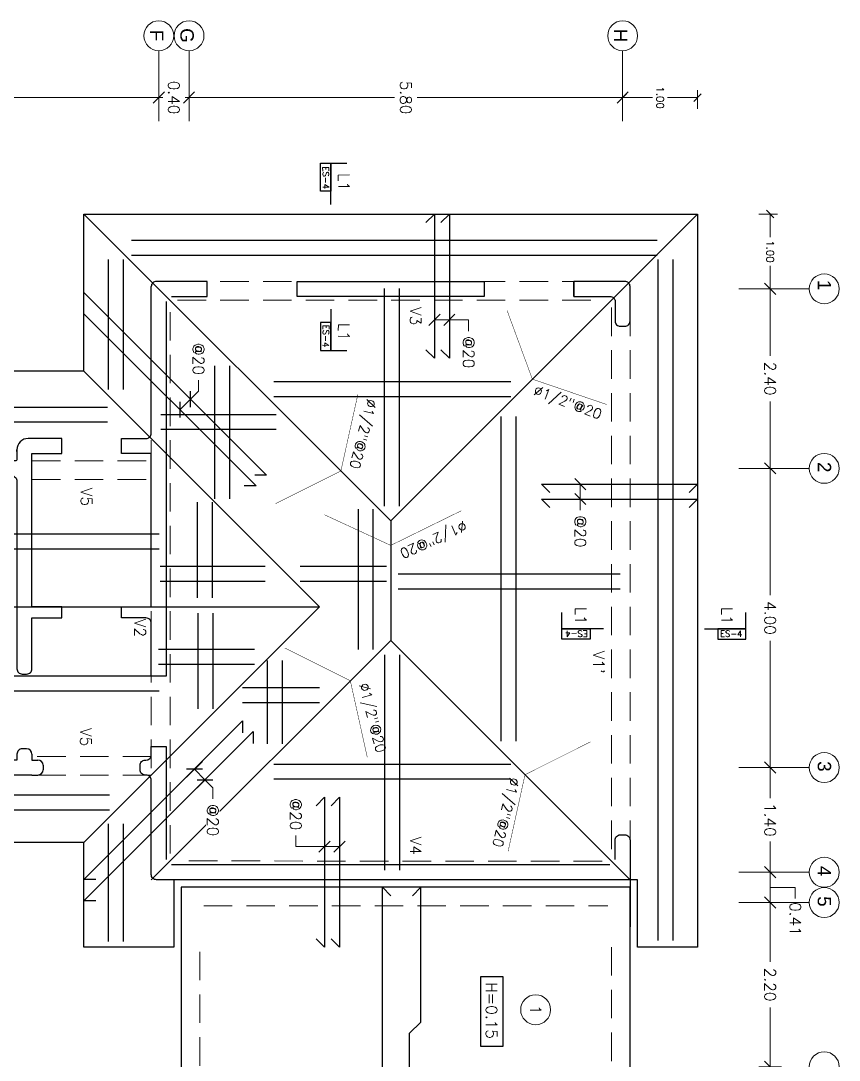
# Model space of a CAD drawing. Header units: metres. Extents: x -44 to 358, y -286 to 66.
# Drawn here: x -18.03 to -7.09, y -20.43 to -6.54 of the extents above; entities that cross this region are included whole.
import ezdxf
from ezdxf.enums import TextEntityAlignment as Align

# ---------------------------------------------------------------- set-up
doc = ezdxf.new("R2010")
doc.units = ezdxf.units.M
doc.header["$LTSCALE"] = 0.3
doc.header["$PDMODE"] = 3
doc.linetypes.add('Grid Line 1_2_', pattern=[22.225, 12.7, -3.175, 3.175, -3.175])
doc.linetypes.add('HIDDEN', pattern=[9.525, 6.35, -3.175])
for name, color, linetype, lineweight in [('0-S-GRID', 1, 'Continuous', 9), ('0-S-GRID-IDEN', 1, 'Continuous', 9), ('A-WALL', 7, 'Continuous', 30), ('Columnas', 7, 'Continuous', 18), ('VIGAS', 1, 'HIDDEN', 15)]:
    doc.layers.add(name, color=color, linetype=linetype, lineweight=lineweight)
for name, color, linetype in [('ACERO', 5, 'Continuous'), ('BP', 3, 'Continuous'), ('DIMCOL', 4, 'Continuous'), ('DIMTEXTO', 4, 'Continuous'), ('HATCH', 8, 'Continuous'), ('REBAR', 5, 'Continuous'), ('TEXTOS', 4, 'Continuous')]:
    doc.layers.add(name, color=color, linetype=linetype)
doc.styles.add('Arial_2', font='arial.ttf', dxfattribs={"height": 0.2})
doc.styles.add('SMPLEX', font='simplex.shx')
doc.dimstyles.new('DIM-50', dxfattribs={"dimscale": 0.5, "dimtxt": 0.2, "dimasz": 0.2, "dimexe": 0.2, "dimexo": 0.2, "dimgap": 0.1, "dimtad": 0, "dimtih": 1, "dimtoh": 1, "dimzin": 0, "dimdsep": 46, "dimtxsty": 'SMPLEX', "dimblk1": 'OBLIQUE', "dimblk2": 'OBLIQUE', "dimsah": 1, "dimcen": 0.2, "dimclrd": 4, "dimclre": 4, "dimclrt": 4, "dimadec": 0, "dimazin": 0, "dimtfac": 1, "dimtmove": 0, "dimatfit": 3, "dimldrblk": 'OPEN30', "dimfxl": 0.3, "dimfxlon": 1, "dimtfill": 1, "dimtolj": 1, "dimtzin": 0, "dimarcsym": 0})
doc.dimstyles.new('DIM-75', dxfattribs={"dimscale": 0.75, "dimtxt": 0.2, "dimasz": 0.2, "dimexe": 0.2, "dimexo": 0.2, "dimgap": 0.1, "dimtad": 0, "dimtih": 1, "dimtoh": 1, "dimzin": 0, "dimdsep": 46, "dimtxsty": 'SMPLEX', "dimblk1": 'OBLIQUE', "dimblk2": 'OBLIQUE', "dimsah": 1, "dimcen": 0.2, "dimclrd": 4, "dimclre": 4, "dimclrt": 4, "dimadec": 0, "dimazin": 0, "dimtfac": 1, "dimtmove": 0, "dimatfit": 3, "dimldrblk": 'OBLIQUE', "dimfxl": 0.2, "dimfxlon": 1, "dimtfill": 1, "dimtolj": 1, "dimtzin": 0, "dimarcsym": 0})

# ---------------------------------------------------------------- blocks, each defined once
blk = doc.blocks.new('A$C2bbc346b')
at = {"layer": 'A-WALL', "color": 7, "true_color": 0xffffff}
for p, q in [((7.8, -0.27), (7.8, -6.13)), ((0.2, -0.751), (0, -0.751)), ((6.4, -7.995), (6.4, -7.915)), ((6.47, -7.845), (6.53, -7.845)), ((6.6, -7.995), (6.6, -7.915)), ((6.32, -7.995), (6.4, -7.995)), ((6.6, -7.995), (6.6, -8.725)), ((6.25, -8.065), (6.25, -8.125)), ((6.32, -8.195), (6.4, -8.195)), ((6.4, -8.195), (6.4, -8.725)), ((6.47, -8.795), (6.53, -8.795)), ((2.425, -8.995), (2.575, -8.995)), ((2.425, -10.995), (2.575, -10.995)), ((10.4, -14.189), (10.2, -14.189)), ((1.499, -18.939), (1.499, -17.454))]:
    blk.add_line(p, q, dxfattribs=at)
at = {"layer": 'A-WALL', "color": 7, "true_color": 0xffffff, "transparency": 33554684}
blk.add_line((2.275, -8.195), (2.25, -8.195), dxfattribs=at)
at = {"layer": 'A-WALL', "color": 7, "true_color": 0xffffff}
for points in [[(0, -0.07), (0, -0.751), (0.2, -0.751), (0.2, -0.27, -0.414214), (0.27, -0.2), (0.53, -0.2, 0.414214), (0.6, -0.13), (0.6, -0.07, 0.414214), (0.53, 0), (0.07, 0, 0.414214)], [(6.53, -11.995), (6.32, -11.995, -0.414214), (6.25, -11.925), (6.25, -11.865, -0.414214), (6.32, -11.795), (6.33, -11.795, 0.414214), (6.4, -11.725), (6.4, -11.065, -0.414214), (6.47, -10.995), (6.53, -10.995, -0.414214), (6.6, -11.065), (6.6, -11.925, -0.414214)], [(10.53, -14.889, 0.414214), (10.6, -14.819), (10.6, -14.059, 0.414214), (10.53, -13.989), (9.67, -13.989, 0.414214), (9.6, -14.059), (9.6, -14.119, 0.414214), (9.67, -14.189), (10.4, -14.189), (10.4, -14.819, 0.414214), (10.47, -14.889)]]:
    blk.add_lwpolyline(points, format="xyb", close=True, dxfattribs=at)
for points in [[(7.73, -0.2), (7.47, -0.2, -0.414214), (7.4, -0.13), (7.4, -0.07, -0.414214), (7.47, 0), (8.63, 0)], [(8, -0.27), (8, -6.33, -0.414214), (7.93, -6.4), (6.67, -6.4, 0.414214), (6.6, -6.47), (6.6, -6.48, -0.414214), (6.53, -6.55), (6.47, -6.55, -0.414214), (6.4, -6.48), (6.4, -6.47, 0.414214), (6.33, -6.4), (6.22, -6.4), (6.22, -6.2), (7.73, -6.2)], [(0.2, -6.13), (0.2, -5.651), (0, -5.651), (0, -6.33, 0.414214), (0.07, -6.4)], [(0.27, -6.2), (5.28, -6.2), (5.28, -6.4), (4.57, -6.4, 0.414214), (4.5, -6.47), (4.5, -6.797), (4.35, -6.797), (4.35, -6.4), (2.3, -6.4), (2.3, -6.797), (2.1, -6.797), (2.1, -6.47, 0.414214), (2.03, -6.4), (0.07, -6.4)], [(4.35, -7.995), (2.3, -7.995), (2.3, -7.597), (2.1, -7.597), (2.1, -8.045, 0.414214), (2.25, -8.195), (2.375, -8.195, -0.414214), (2.4, -8.22)], [(2.33, -11.795, 0.414214), (2.4, -11.725), (2.4, -11.02, -0.414214), (2.425, -10.995), (2.575, -10.995, -0.414214), (2.6, -11.02), (2.6, -11.725, 0.414214), (2.67, -11.795), (5.18, -11.795, -0.414214), (5.25, -11.865), (5.25, -11.925, -0.414214), (5.18, -11.995)], [(5.18, -11.995), (4.57, -11.995, 0.414214), (4.5, -12.065), (4.5, -12.322, -0.414214), (4.43, -12.392), (4.35, -12.392), (4.35, -11.995), (2.3, -11.995), (2.3, -12.392), (2.1, -12.392), (2.1, -11.945, -0.414214), (2.25, -11.795), (2.33, -11.795)], [(0.2, -14.34), (0, -14.34), (0, -13.659, -0.414214), (0.07, -13.589), (2.03, -13.589, 0.414214), (2.1, -13.519), (2.1, -13.192)], [(7.8, -13.859), (7.8, -17.254), (6.627, -17.254), (6.627, -16.654), (6.507, -16.654, 0.414214), (6.477, -16.684), (6.477, -17.254), (6.439, -17.254), (6.439, -17.454), (7.73, -17.454, -0.414214), (7.8, -17.524), (7.8, -18.519, 0.414214), (7.87, -18.589), (7.93, -18.589, 0.414214), (8, -18.519), (8, -18.459, -0.414214), (8.07, -18.389), (8.78, -18.389, 0.414214), (8.85, -18.319), (8.85, -18.259, 0.414214), (8.78, -18.189), (8, -18.189), (8, -14.189), (8.73, -14.189, 0.414214), (8.8, -14.119), (8.8, -14.059, 0.414214), (8.73, -13.989), (8, -13.989), (8, -13.659, 0.414214), (7.93, -13.589), (4.57, -13.589, -0.414214), (4.5, -13.519), (4.5, -13.262, 0.414214), (4.43, -13.192), (4.35, -13.192), (4.35, -13.589), (2.3, -13.589), (2.3, -13.192), (2.1, -13.192)], [(1.499, -17.254), (1.499, -16.684, 0.414214), (1.469, -16.654), (1.349, -16.654), (1.349, -17.254), (0.2, -17.254), (0.2, -13.859)], [(2.5, -14.789), (2.5, -13.859, 0.414214), (2.43, -13.789), (0.27, -13.789)], [(2.5, -14.639), (2.5, -14.759, 0.414214), (2.53, -14.789), (2.62, -14.789, 0.414214), (2.65, -14.759), (2.65, -13.859, -0.414214), (2.72, -13.789), (3.855, -13.789)], [(2.62, -15.589, -0.414214), (2.65, -15.619), (2.65, -16.544, 0.414214), (2.72, -16.614), (3.855, -16.614, 0.414214), (3.925, -16.544), (3.925, -13.859, 0.414214), (3.855, -13.789)], [(7.73, -13.789), (5.571, -13.789, 0.414214), (5.501, -13.859), (5.501, -14.759, -0.414214), (5.471, -14.789), (5.381, -14.789, -0.414214), (5.351, -14.759), (5.351, -13.859, 0.414214), (5.281, -13.789), (4.145, -13.789, 0.414214), (4.075, -13.859), (4.075, -16.544)], [(2.62, -15.589), (2.53, -15.589, 0.414214), (2.5, -15.619), (2.5, -17.254), (2.462, -17.254), (2.462, -17.454), (2.58, -17.454, 0.414214), (2.65, -17.384), (2.65, -16.764)], [(2.65, -16.764), (5.351, -16.764), (5.351, -17.384, 0.414214), (5.421, -17.454), (5.539, -17.454), (5.539, -17.254), (5.501, -17.254), (5.501, -15.619, 0.414214), (5.471, -15.589), (5.381, -15.589, 0.414214), (5.351, -15.619), (5.351, -16.544, -0.414214), (5.281, -16.614), (4.145, -16.614, -0.414214), (4.075, -16.544)], [(10.2, -18.189), (10.4, -18.189), (10.4, -15.839), (10.6, -15.839), (10.6, -18.319, -0.414214), (10.53, -18.389), (9.87, -18.389, -0.414214), (9.8, -18.319), (9.8, -18.259, -0.414214), (9.87, -18.189), (10.4, -18.189), (10.4, -16.556)], [(1.349, -19.789), (0.27, -19.789, -0.414214), (0.2, -19.719), (0.2, -19.24), (0, -19.24), (0, -19.919)], [(7.73, -19.789), (5.67, -19.789, 0.414214), (5.6, -19.859), (5.6, -19.919, 0.414214), (5.67, -19.989), (7.93, -19.989, 0.414214), (8, -19.919), (8, -19.659, 0.414214), (7.93, -19.589), (7.87, -19.589, 0.414214), (7.8, -19.659), (7.8, -19.719)], [(0.07, -19.989), (2.33, -19.989, 0.414213), (2.4, -19.919), (2.4, -19.859, 0.414214), (2.33, -19.789), (1.249, -19.789)]]:
    blk.add_lwpolyline(points, format="xyb", dxfattribs=at)
blk.add_lwpolyline([(0, -1.951), (0.2, -1.951), (0.2, -4.451), (0, -4.451)], close=True, dxfattribs=at)
for points in [[(4.5, -7.995), (4.5, -7.597), (4.35, -7.597), (4.35, -7.995)], [(1.349, -18.939), (1.349, -17.454), (0.2, -17.454), (0.2, -18.04), (0, -18.04), (0, -15.54), (0.2, -15.54)]]:
    blk.add_lwpolyline(points, dxfattribs=at)
at = {"layer": 'A-WALL', "color": 7, "true_color": 0xffffff, "transparency": 33554684}
blk.add_lwpolyline([(2.4, -8.219), (2.4, -8.97, 0.414214), (2.425, -8.995), (2.575, -8.995, 0.414214), (2.6, -8.97), (2.6, -8.265, -0.414214), (2.67, -8.195), (5.18, -8.195, 0.414214), (5.25, -8.125), (5.25, -8.065, 0.414214), (5.18, -7.995), (4.5, -7.995)], format="xyb", dxfattribs=at)
at = {"layer": 'A-WALL', "color": 7, "true_color": 0xffffff}
for centre, start, end in [((6.47, -7.915), 90, 180), ((6.53, -7.915), 0, 90), ((6.32, -8.065), 90, 180), ((6.32, -8.125), 180, 270), ((6.47, -8.725), 180, 270), ((6.53, -8.725), 270, 0)]:
    blk.add_arc(centre, 0.07, start, end, dxfattribs=at)
blk = doc.blocks.new('_OBLIQUE')
at = {"color": 0, "linetype": 'ByBlock'}
blk.add_line((-0.5, -0.5), (0.5, 0.5), dxfattribs=at)
blk = doc.blocks.new('*D2030')
at = {"layer": 'DEFPOINTS', "color": 0, "transparency": 16777216}
for p in [(20.792, -18.157), (18.392, -18.574), (20.792, -18.574)]:
    blk.add_point(p, dxfattribs=at)
at = {"layer": 'DIMTEXTO', "color": 4, "lineweight": -2, "transparency": 16777216}
for p, q in [((18.392, -18.307), (18.392, -18.007)), ((20.792, -18.307), (20.792, -18.007)), ((18.392, -18.157), (19.288, -18.157)), ((20.792, -18.157), (19.896, -18.157))]:
    blk.add_line(p, q, dxfattribs=at)
at = {"layer": 'DIMTEXTO', "color": 4, "lineweight": -2, "transparency": 16777216, "xscale": 0.15, "yscale": 0.15, "zscale": 0.15, "rotation": 180}
blk.add_blockref('_OBLIQUE', (18.392, -18.157), dxfattribs=at)
at = {"layer": 'DIMTEXTO', "color": 4, "lineweight": -2, "transparency": 16777216, "xscale": 0.15, "yscale": 0.15, "zscale": 0.15}
blk.add_blockref('_OBLIQUE', (20.792, -18.157), dxfattribs=at)
at = {"layer": 'DIMTEXTO', "color": 4, "transparency": 16777216, "insert": (19.592, -18.157), "char_height": 0.15, "attachment_point": 5, "style": 'SMPLEX', "bg_fill": 3, "box_fill_scale": 1.1, "bg_fill_color": 256, "bg_fill_true_color": 13158600, "bg_fill_transparency": 0}
blk.add_mtext('\\A1;2.40', dxfattribs=at)
blk = doc.blocks.new('*D2031')
at = {"layer": 'DEFPOINTS', "color": 0, "ltscale": 0.05, "transparency": 16777216}
for p in [(24.792, -18.157), (20.792, -18.574), (24.792, -18.574)]:
    blk.add_point(p, dxfattribs=at)
at = {"layer": 'DIMTEXTO', "color": 4, "lineweight": -2, "ltscale": 0.05, "transparency": 16777216}
for p, q in [((20.792, -18.307), (20.792, -18.007)), ((24.792, -18.307), (24.792, -18.007)), ((20.792, -18.157), (22.488, -18.157)), ((24.792, -18.157), (23.096, -18.157))]:
    blk.add_line(p, q, dxfattribs=at)
at = {"layer": 'DIMTEXTO', "color": 4, "lineweight": -2, "ltscale": 0.05, "transparency": 16777216, "xscale": 0.15, "yscale": 0.15, "zscale": 0.15, "rotation": 180}
blk.add_blockref('_OBLIQUE', (20.792, -18.157), dxfattribs=at)
at = {"layer": 'DIMTEXTO', "color": 4, "lineweight": -2, "ltscale": 0.05, "transparency": 16777216, "xscale": 0.15, "yscale": 0.15, "zscale": 0.15}
blk.add_blockref('_OBLIQUE', (24.792, -18.157), dxfattribs=at)
at = {"layer": 'DIMTEXTO', "color": 4, "ltscale": 0.05, "transparency": 16777216, "insert": (22.792, -18.157), "char_height": 0.15, "attachment_point": 5, "style": 'SMPLEX', "bg_fill": 3, "box_fill_scale": 1.1, "bg_fill_color": 256, "bg_fill_true_color": 13158600, "bg_fill_transparency": 0}
blk.add_mtext('\\A1;4.00', dxfattribs=at)
blk = doc.blocks.new('*D2032')
at = {"layer": 'DEFPOINTS', "color": 0, "ltscale": 0.05, "transparency": 16777216}
for p in [(26.192, -18.157), (24.792, -18.574), (26.192, -18.574)]:
    blk.add_point(p, dxfattribs=at)
at = {"layer": 'DIMTEXTO', "color": 4, "lineweight": -2, "ltscale": 0.05, "transparency": 16777216}
for p, q in [((24.792, -18.307), (24.792, -18.007)), ((26.192, -18.307), (26.192, -18.007)), ((24.792, -18.157), (25.203, -18.157)), ((26.192, -18.157), (25.781, -18.157))]:
    blk.add_line(p, q, dxfattribs=at)
at = {"layer": 'DIMTEXTO', "color": 4, "lineweight": -2, "ltscale": 0.05, "transparency": 16777216, "xscale": 0.15, "yscale": 0.15, "zscale": 0.15, "rotation": 180}
blk.add_blockref('_OBLIQUE', (24.792, -18.157), dxfattribs=at)
at = {"layer": 'DIMTEXTO', "color": 4, "lineweight": -2, "ltscale": 0.05, "transparency": 16777216, "xscale": 0.15, "yscale": 0.15, "zscale": 0.15}
blk.add_blockref('_OBLIQUE', (26.192, -18.157), dxfattribs=at)
at = {"layer": 'DIMTEXTO', "color": 4, "ltscale": 0.05, "transparency": 16777216, "insert": (25.492, -18.157), "char_height": 0.15, "attachment_point": 5, "style": 'SMPLEX', "bg_fill": 3, "box_fill_scale": 1.1, "bg_fill_color": 256, "bg_fill_true_color": 13158600, "bg_fill_transparency": 0}
blk.add_mtext('\\A1;1.40', dxfattribs=at)
blk = doc.blocks.new('*D2033')
at = {"layer": 'DEFPOINTS', "color": 0, "ltscale": 0.05, "transparency": 16777216}
for p in [(26.597, -18.157), (26.192, -18.574), (26.597, -18.574)]:
    blk.add_point(p, dxfattribs=at)
at = {"layer": 'DIMTEXTO', "color": 4, "lineweight": -2, "ltscale": 0.05, "transparency": 16777216}
for p, q in [((26.394, -18.157), (26.394, -17.82)), ((26.394, -17.82), (26.544, -17.82)), ((26.192, -18.307), (26.192, -18.007)), ((26.597, -18.307), (26.597, -18.007)), ((26.192, -18.157), (26.597, -18.157))]:
    blk.add_line(p, q, dxfattribs=at)
at = {"layer": 'DIMTEXTO', "color": 4, "lineweight": -2, "ltscale": 0.05, "transparency": 16777216, "xscale": 0.15, "yscale": 0.15, "zscale": 0.15, "rotation": 180}
blk.add_blockref('_OBLIQUE', (26.192, -18.157), dxfattribs=at)
at = {"layer": 'DIMTEXTO', "color": 4, "lineweight": -2, "ltscale": 0.05, "transparency": 16777216, "xscale": 0.15, "yscale": 0.15, "zscale": 0.15}
blk.add_blockref('_OBLIQUE', (26.597, -18.157), dxfattribs=at)
at = {"layer": 'DIMTEXTO', "color": 4, "ltscale": 0.05, "transparency": 16777216, "insert": (26.816, -17.82), "char_height": 0.15, "attachment_point": 5, "style": 'SMPLEX', "bg_fill": 3, "box_fill_scale": 1.1, "bg_fill_color": 256, "bg_fill_true_color": 13158600, "bg_fill_transparency": 0}
blk.add_mtext('\\A1;0.41', dxfattribs=at)
blk = doc.blocks.new('*D2034')
at = {"layer": 'DEFPOINTS', "color": 0, "ltscale": 0.05, "transparency": 16777216}
for p in [(28.792, -18.157), (26.597, -18.574), (28.792, -18.574)]:
    blk.add_point(p, dxfattribs=at)
at = {"layer": 'DIMTEXTO', "color": 4, "lineweight": -2, "ltscale": 0.05, "transparency": 16777216}
for p, q in [((26.597, -18.307), (26.597, -18.007)), ((28.792, -18.307), (28.792, -18.007)), ((26.597, -18.157), (27.391, -18.157)), ((28.792, -18.157), (27.998, -18.157))]:
    blk.add_line(p, q, dxfattribs=at)
at = {"layer": 'DIMTEXTO', "color": 4, "lineweight": -2, "ltscale": 0.05, "transparency": 16777216, "xscale": 0.15, "yscale": 0.15, "zscale": 0.15, "rotation": 180}
blk.add_blockref('_OBLIQUE', (26.597, -18.157), dxfattribs=at)
at = {"layer": 'DIMTEXTO', "color": 4, "lineweight": -2, "ltscale": 0.05, "transparency": 16777216, "xscale": 0.15, "yscale": 0.15, "zscale": 0.15}
blk.add_blockref('_OBLIQUE', (28.792, -18.157), dxfattribs=at)
at = {"layer": 'DIMTEXTO', "color": 4, "ltscale": 0.05, "transparency": 16777216, "insert": (27.694, -18.157), "char_height": 0.15, "attachment_point": 5, "style": 'SMPLEX', "bg_fill": 3, "box_fill_scale": 1.1, "bg_fill_color": 256, "bg_fill_true_color": 13158600, "bg_fill_transparency": 0}
blk.add_mtext('\\A1;2.20', dxfattribs=at)
blk = doc.blocks.new('*D2036')
at = {"layer": 'DEFPOINTS', "color": 0, "ltscale": 0.2, "transparency": 16777216}
for p in [(15.835, -26.328), (16.148, -26.328), (16.148, -31.922)]:
    blk.add_point(p, dxfattribs=at)
at = {"layer": 'DIMTEXTO', "color": 4, "lineweight": -2, "ltscale": 0.2, "transparency": 16777216}
for p, q in [((15.985, -26.328), (15.685, -26.328)), ((15.835, -26.328), (15.835, -28.975)), ((15.835, -31.922), (15.835, -29.275)), ((15.985, -31.922), (15.685, -31.922))]:
    blk.add_line(p, q, dxfattribs=at)
at = {"layer": 'DIMTEXTO', "color": 4, "lineweight": -2, "ltscale": 0.2, "transparency": 16777216, "xscale": 0.15, "yscale": 0.15, "zscale": 0.15}
for p, rotation in [((15.835, -26.328), 90), ((15.835, -31.922), 270)]:
    blk.add_blockref('_OBLIQUE', p, dxfattribs=dict(at, rotation=rotation))
at = {"layer": 'DIMTEXTO', "color": 4, "ltscale": 0.2, "transparency": 16777216, "insert": (15.835, -29.125), "char_height": 0.15, "attachment_point": 5, "style": 'SMPLEX', "bg_fill": 3, "box_fill_scale": 1.1, "bg_fill_color": 256, "bg_fill_true_color": 13158600, "bg_fill_transparency": 0}
blk.add_mtext('\\A1;5.59', dxfattribs=at)
blk = doc.blocks.new('*D2037')
at = {"layer": 'DEFPOINTS', "color": 0, "ltscale": 0.2, "transparency": 16777216}
for p in [(15.835, -25.924), (16.148, -25.924), (16.148, -26.328)]:
    blk.add_point(p, dxfattribs=at)
at = {"layer": 'DIMTEXTO', "color": 4, "lineweight": -2, "ltscale": 0.2, "transparency": 16777216}
for p, q in [((15.835, -25.924), (15.835, -25.774)), ((15.985, -25.924), (15.685, -25.924)), ((15.835, -25.924), (15.835, -25.976)), ((15.985, -26.328), (15.685, -26.328)), ((15.835, -26.328), (15.835, -26.276)), ((15.835, -26.328), (15.835, -26.478))]:
    blk.add_line(p, q, dxfattribs=at)
at = {"layer": 'DIMTEXTO', "color": 4, "lineweight": -2, "ltscale": 0.2, "transparency": 16777216, "xscale": 0.15, "yscale": 0.15, "zscale": 0.15}
for p, rotation in [((15.835, -25.924), 270), ((15.835, -26.328), 90)]:
    blk.add_blockref('_OBLIQUE', p, dxfattribs=dict(at, rotation=rotation))
at = {"layer": 'DIMTEXTO', "color": 4, "ltscale": 0.2, "transparency": 16777216, "insert": (15.835, -26.126), "char_height": 0.15, "attachment_point": 5, "style": 'SMPLEX', "bg_fill": 3, "box_fill_scale": 1.1, "bg_fill_color": 256, "bg_fill_true_color": 13158600, "bg_fill_transparency": 0}
blk.add_mtext('\\A1;0.40', dxfattribs=at)
blk = doc.blocks.new('*D2038')
at = {"layer": 'DEFPOINTS', "color": 0, "ltscale": 0.2, "transparency": 16777216}
for p in [(15.835, -20.128), (16.148, -20.128), (16.148, -25.924)]:
    blk.add_point(p, dxfattribs=at)
at = {"layer": 'DIMTEXTO', "color": 4, "lineweight": -2, "ltscale": 0.2, "transparency": 16777216}
for p, q in [((15.985, -20.128), (15.685, -20.128)), ((15.835, -20.128), (15.835, -22.876)), ((15.835, -25.924), (15.835, -23.176)), ((15.985, -25.924), (15.685, -25.924))]:
    blk.add_line(p, q, dxfattribs=at)
at = {"layer": 'DIMTEXTO', "color": 4, "lineweight": -2, "ltscale": 0.2, "transparency": 16777216, "xscale": 0.15, "yscale": 0.15, "zscale": 0.15}
for p, rotation in [((15.835, -20.128), 90), ((15.835, -25.924), 270)]:
    blk.add_blockref('_OBLIQUE', p, dxfattribs=dict(at, rotation=rotation))
at = {"layer": 'DIMTEXTO', "color": 4, "ltscale": 0.2, "transparency": 16777216, "insert": (15.835, -23.026), "char_height": 0.15, "attachment_point": 5, "style": 'SMPLEX', "bg_fill": 3, "box_fill_scale": 1.1, "bg_fill_color": 256, "bg_fill_true_color": 13158600, "bg_fill_transparency": 0}
blk.add_mtext('\\A1;5.80', dxfattribs=at)
blk = doc.blocks.new('*D2052')
at = {"layer": 'DEFPOINTS', "color": 0, "transparency": 16777216}
for p in [(21.002, -20.433), (21.202, -20.429), (21.002, -20.694)]:
    blk.add_point(p, dxfattribs=at)
at = {"layer": 'DIMTEXTO', "color": 4, "lineweight": -2, "transparency": 16777216}
for p, q in [((21.002, -20.583), (21.002, -20.844)), ((21.002, -20.694), (21.202, -20.694)), ((21.202, -20.579), (21.202, -20.844)), ((21.202, -20.694), (21.352, -20.694))]:
    blk.add_line(p, q, dxfattribs=at)
at = {"layer": 'DIMTEXTO', "color": 4, "lineweight": -2, "transparency": 16777216, "xscale": 0.15, "yscale": 0.15, "zscale": 0.15, "rotation": 180}
blk.add_blockref('_OBLIQUE', (21.002, -20.694), dxfattribs=at)
at = {"layer": 'DIMTEXTO', "color": 4, "lineweight": -2, "transparency": 16777216, "xscale": 0.15, "yscale": 0.15, "zscale": 0.15}
blk.add_blockref('_OBLIQUE', (21.202, -20.694), dxfattribs=at)
at = {"layer": 'DIMTEXTO', "color": 4, "transparency": 16777216, "insert": (21.634, -20.694), "char_height": 0.15, "attachment_point": 5, "style": 'SMPLEX', "bg_fill": 3, "box_fill_scale": 1.1, "bg_fill_color": 256, "bg_fill_true_color": 13158600, "bg_fill_transparency": 0}
blk.add_mtext('\\A1;@20', dxfattribs=at)
blk = doc.blocks.new('*D2053')
at = {"layer": 'DEFPOINTS', "color": 0, "transparency": 16777216}
for p in [(24.815, -25.852), (25.75, -26.505), (25.612, -26.649)]:
    blk.add_point(p, dxfattribs=at)
at = {"layer": 'DIMTEXTO', "color": 4, "lineweight": -2, "transparency": 16777216}
for p, q in [((25.062, -25.817), (24.85, -25.605)), ((24.956, -25.711), (25.062, -25.605)), ((25.062, -25.605), (25.212, -25.605)), ((24.921, -25.958), (24.709, -25.746)), ((24.815, -25.852), (24.956, -25.711))]:
    blk.add_line(p, q, dxfattribs=at)
at = {"layer": 'DIMTEXTO', "color": 4, "lineweight": -2, "transparency": 16777216, "xscale": 0.15, "yscale": 0.15, "zscale": 0.15}
for p, rotation in [((24.956, -25.711), 44.99999999999577), ((24.815, -25.852), 224.9999999999958)]:
    blk.add_blockref('_OBLIQUE', p, dxfattribs=dict(at, rotation=rotation))
at = {"layer": 'DIMTEXTO', "color": 4, "transparency": 16777216, "insert": (25.495, -25.605), "char_height": 0.15, "attachment_point": 5, "style": 'SMPLEX', "bg_fill": 3, "box_fill_scale": 1.1, "bg_fill_color": 256, "bg_fill_true_color": 13158600, "bg_fill_transparency": 0}
blk.add_mtext('\\A1;@20', dxfattribs=at)
blk = doc.blocks.new('*D2054')
at = {"layer": 'DEFPOINTS', "color": 0, "transparency": 16777216}
for p in [(19.867, -25.903), (19.129, -26.64), (19.274, -26.779)]:
    blk.add_point(p, dxfattribs=at)
at = {"layer": 'DIMTEXTO', "color": 4, "lineweight": -2, "transparency": 16777216}
for p, q in [((19.761, -25.797), (19.611, -25.797)), ((19.761, -26.009), (19.973, -25.797)), ((19.867, -25.903), (19.761, -25.797)), ((20.008, -26.045), (19.867, -25.903)), ((19.902, -26.151), (20.114, -25.938))]:
    blk.add_line(p, q, dxfattribs=at)
at = {"layer": 'DIMTEXTO', "color": 4, "lineweight": -2, "transparency": 16777216, "xscale": 0.15, "yscale": 0.15, "zscale": 0.15}
for p, rotation in [((19.867, -25.903), 135.000013559175), ((20.008, -26.045), 315.000013559175)]:
    blk.add_blockref('_OBLIQUE', p, dxfattribs=dict(at, rotation=rotation))
at = {"layer": 'DIMTEXTO', "color": 4, "transparency": 16777216, "insert": (19.328, -25.797), "char_height": 0.15, "attachment_point": 5, "style": 'SMPLEX', "bg_fill": 3, "box_fill_scale": 1.1, "bg_fill_color": 256, "bg_fill_true_color": 13158600, "bg_fill_transparency": 0}
blk.add_mtext('\\A1;@20', dxfattribs=at)
blk = doc.blocks.new('*D2072')
at = {"layer": 'DEFPOINTS', "color": 0, "transparency": 16777216}
for p in [(19.113, -22.444), (18.807, -22.644), (19.113, -22.644)]:
    blk.add_point(p, dxfattribs=at)
at = {"layer": 'DIMTEXTO', "color": 4, "lineweight": -2, "transparency": 16777216}
for p, q in [((18.807, -22.444), (18.807, -22.187)), ((18.807, -22.187), (18.957, -22.187)), ((18.957, -22.444), (18.657, -22.444)), ((18.807, -22.644), (18.807, -22.444)), ((18.957, -22.644), (18.657, -22.644))]:
    blk.add_line(p, q, dxfattribs=at)
at = {"layer": 'DIMTEXTO', "color": 4, "lineweight": -2, "transparency": 16777216, "xscale": 0.15, "yscale": 0.15, "zscale": 0.15}
for p, rotation in [((18.807, -22.444), 90), ((18.807, -22.644), 270)]:
    blk.add_blockref('_OBLIQUE', p, dxfattribs=dict(at, rotation=rotation))
at = {"layer": 'DIMTEXTO', "color": 4, "transparency": 16777216, "insert": (19.239, -22.187), "char_height": 0.15, "attachment_point": 5, "style": 'SMPLEX', "bg_fill": 3, "box_fill_scale": 1.1, "bg_fill_color": 256, "bg_fill_true_color": 13158600, "bg_fill_transparency": 0}
blk.add_mtext('\\A1;@20', dxfattribs=at)
blk = doc.blocks.new('*D2073')
at = {"layer": 'DEFPOINTS', "color": 0, "transparency": 16777216}
for p in [(26.987, -23.913), (25.849, -24.113), (26.987, -24.113)]:
    blk.add_point(p, dxfattribs=at)
at = {"layer": 'DIMTEXTO', "color": 4, "lineweight": -2, "transparency": 16777216}
for p, q in [((25.999, -23.913), (25.699, -23.913)), ((25.849, -23.913), (25.849, -24.113)), ((25.999, -24.113), (25.699, -24.113)), ((25.849, -24.113), (25.849, -24.497)), ((25.849, -24.497), (25.699, -24.497))]:
    blk.add_line(p, q, dxfattribs=at)
at = {"layer": 'DIMTEXTO', "color": 4, "lineweight": -2, "transparency": 16777216, "xscale": 0.15, "yscale": 0.15, "zscale": 0.15}
for p, rotation in [((25.849, -23.913), 90), ((25.849, -24.113), 270)]:
    blk.add_blockref('_OBLIQUE', p, dxfattribs=dict(at, rotation=rotation))
at = {"layer": 'DIMTEXTO', "color": 4, "transparency": 16777216, "insert": (25.417, -24.497), "char_height": 0.15, "attachment_point": 5, "style": 'SMPLEX', "bg_fill": 3, "box_fill_scale": 1.1, "bg_fill_color": 256, "bg_fill_true_color": 13158600, "bg_fill_transparency": 0}
blk.add_mtext('\\A1;@20', dxfattribs=at)
blk = doc.blocks.new('*D2085')
at = {"layer": 'DEFPOINTS', "color": 0, "ltscale": 0.2, "transparency": 16777216}
for p in [(17.392, -18.157), (18.392, -18.574), (17.392, -19.776)]:
    blk.add_point(p, dxfattribs=at)
at = {"layer": 'DIMTEXTO', "color": 4, "lineweight": -2, "ltscale": 0.2, "transparency": 16777216}
for p, q in [((17.392, -18.307), (17.392, -18.057)), ((18.392, -18.307), (18.392, -18.057)), ((17.392, -18.157), (17.699, -18.157)), ((18.392, -18.157), (18.085, -18.157))]:
    blk.add_line(p, q, dxfattribs=at)
at = {"layer": 'DIMTEXTO', "color": 4, "lineweight": -2, "ltscale": 0.2, "transparency": 16777216, "xscale": 0.1, "yscale": 0.1, "zscale": 0.1, "rotation": 180}
blk.add_blockref('_OBLIQUE', (17.392, -18.157), dxfattribs=at)
at = {"layer": 'DIMTEXTO', "color": 4, "lineweight": -2, "ltscale": 0.2, "transparency": 16777216, "xscale": 0.1, "yscale": 0.1, "zscale": 0.1}
blk.add_blockref('_OBLIQUE', (18.392, -18.157), dxfattribs=at)
at = {"layer": 'DIMTEXTO', "color": 4, "ltscale": 0.2, "transparency": 16777216, "insert": (17.892, -18.157), "char_height": 0.1, "attachment_point": 5, "style": 'SMPLEX', "bg_fill": 3, "box_fill_scale": 1.1, "bg_fill_color": 256, "bg_fill_true_color": 13158600, "bg_fill_transparency": 0}
blk.add_mtext('\\A1;1.00', dxfattribs=at)
blk = doc.blocks.new('_Open30')
at = {"color": 0, "lineweight": -2}
for p, q in [((-1, 0.27), (0, 0)), ((0, 0), (-1, -0.27)), ((0, 0), (-1, 0))]:
    blk.add_line(p, q, dxfattribs=at)
blk = doc.blocks.new('*D2086')
at = {"layer": 'DEFPOINTS', "color": 0, "ltscale": 0.2, "transparency": 16777216}
for p in [(15.835, -19.128), (17.392, -19.128), (16.148, -20.128)]:
    blk.add_point(p, dxfattribs=at)
at = {"layer": 'DIMTEXTO', "color": 4, "lineweight": -2, "ltscale": 0.2, "transparency": 16777216}
for p, q in [((15.985, -19.128), (15.735, -19.128)), ((15.835, -19.128), (15.835, -19.528)), ((15.835, -20.128), (15.835, -19.728)), ((15.985, -20.128), (15.735, -20.128))]:
    blk.add_line(p, q, dxfattribs=at)
at = {"layer": 'DIMTEXTO', "color": 4, "lineweight": -2, "ltscale": 0.2, "transparency": 16777216, "xscale": 0.1, "yscale": 0.1, "zscale": 0.1}
for p, rotation in [((15.835, -19.128), 90), ((15.835, -20.128), 270)]:
    blk.add_blockref('_OBLIQUE', p, dxfattribs=dict(at, rotation=rotation))
at = {"layer": 'DIMTEXTO', "color": 4, "ltscale": 0.2, "transparency": 16777216, "insert": (15.835, -19.628), "char_height": 0.1, "attachment_point": 5, "style": 'SMPLEX', "bg_fill": 3, "box_fill_scale": 1.1, "bg_fill_color": 256, "bg_fill_true_color": 13158600, "bg_fill_transparency": 0}
blk.add_mtext('\\A1;1.00', dxfattribs=at)
blk = doc.blocks.new('A$Cf5523d03')
at = {"layer": '0-S-GRID-IDEN'}
for centre in [(3.584, 23.483), (5.984, 23.483), (9.984, 23.483), (11.384, 23.483), (11.789, 23.483), (13.984, 23.483), (0.2, 20.789), (13.222, 19.626), (0.2, 14.993), (0.2, 14.589)]:
    blk.add_circle(centre, 0.2, dxfattribs=at)
at = {"layer": 'ACERO', "ltscale": 0.2}
for p, q in [((12.297, 21.462), (3.193, 21.462)), ((2.936, 21.251), (2.936, 14.222)), ((3.136, 21.251), (3.136, 14.222)), ((12.297, 21.262), (3.193, 21.262)), ((7.4, 20.754), (7.4, 17.787)), ((7.6, 20.754), (7.6, 17.787)), ((9.63, 19.365), (5.291, 19.365)), ((4.827, 19.296), (4.827, 16.125)), ((9.941, 19.296), (9.941, 16.125)), ((9.63, 19.165), (5.291, 19.165)), ((6.49, 17.805), (3.577, 17.805)), ((8.478, 17.805), (11.356, 17.805)), ((6.49, 17.605), (3.577, 17.605)), ((7.298, 17.631), (7.298, 16.478)), ((7.498, 17.631), (7.498, 16.478)), ((6.529, 17.452), (8.407, 17.452)), ((6.529, 17.252), (8.407, 17.252)), ((8.919, 16.738), (8.919, 15.706)), ((9.119, 16.738), (9.119, 15.706)), ((5.266, 16.158), (5.266, 14.618)), ((5.466, 16.158), (5.466, 14.618)), ((9.665, 16.244), (8.552, 16.244)), ((7.292, 14.606), (7.292, 16.009)), ((7.492, 14.606), (7.492, 16.009)), ((9.665, 16.044), (8.552, 16.044)), ((8.402, 14.583), (8.402, 15.869)), ((8.602, 14.583), (8.602, 15.869)), ((4.615, 15.532), (6.39, 15.532)), ((4.615, 15.332), (6.39, 15.332)), ((7.713, 15.308), (6.434, 15.308)), ((9.198, 15.316), (7.922, 15.316)), ((7.713, 15.108), (6.434, 15.108)), ((9.198, 15.116), (7.922, 15.116)), ((6.861, 7.222), (6.861, 14.592)), ((7.061, 7.222), (7.061, 14.592)), ((8.757, 7.222), (8.757, 14.592)), ((8.957, 7.222), (8.957, 14.592)), ((4.928, 14.117), (3.193, 14.117)), ((12.308, 14.117), (10.737, 14.117)), ((4.928, 13.917), (3.193, 13.917)), ((5.164, 7.925), (5.164, 13.904)), ((5.364, 7.925), (5.364, 13.904)), ((10.347, 7.834), (10.347, 13.932)), ((10.547, 7.834), (10.547, 13.932)), ((12.308, 13.917), (10.737, 13.917))]:
    blk.add_line(p, q, dxfattribs=at)
at = {"layer": 'ACERO'}
for points in [[(6.307, 19.817), (6.194, 19.704), (6.194, 21.789), (6.307, 21.677)], [(6.507, 19.817), (6.394, 19.704), (6.394, 21.789), (6.507, 21.677)], [(2.697, 18.36), (2.584, 18.473), (4.51, 18.473), (4.397, 18.36)], [(2.697, 18.16), (2.584, 18.273), (4.51, 18.273), (4.397, 18.16)], [(18.122, 18.048), (18.235, 17.938), (13.536, 17.94), (13.386, 18.09), (11.584, 18.09), (11.697, 17.978)], [(20.191, 17.615), (20.303, 17.728), (16.489, 17.728), (16.339, 17.578), (11.584, 17.578), (11.697, 17.69)], [(10.495, 16.891), (10.382, 17.004), (12.384, 17.004), (12.272, 16.891)], [(10.495, 16.691), (10.382, 16.804), (12.384, 16.804), (12.272, 16.691)], [(3.793, 13.589), (3.634, 13.589), (6.075, 16.03), (6.075, 15.871)], [(4.076, 13.589), (3.917, 13.589), (6.217, 15.889), (6.217, 15.73)], [(11.765, 13.748), (11.765, 13.589), (9.504, 15.85), (9.663, 15.85)], [(11.482, 13.748), (11.482, 13.589), (9.361, 15.71), (9.52, 15.71)]]:
    blk.add_lwpolyline(points, dxfattribs=at)
at = {"layer": 'BP', "ltscale": 0.2}
for p, q in [((2.584, 13.589), (2.584, 21.789)), ((2.584, 21.789), (12.384, 21.789)), ((6.684, 17.689), (8.284, 17.689)), ((4.684, 13.589), (7.834, 16.739)), ((7.834, 5.05), (7.834, 16.739)), ((10.984, 13.589), (7.834, 16.739)), ((4.684, 13.589), (2.584, 13.589)), ((4.684, 13.589), (4.684, 8.2)), ((12.384, 13.589), (10.984, 13.589)), ((10.984, 13.589), (10.984, 8.2))]:
    blk.add_line(p, q, dxfattribs=at)
for points in [[(12.384, 21.789), (12.384, 20.989), (11.484, 20.989), (11.484, 14.789), (12.384, 14.789), (12.384, 13.589)], [(15.669, 20.889), (11.584, 20.889), (11.584, 14.889), (22.659, 14.889), (22.659, 9.12), (13.887, 9.12), (13.884, 6.7), (19.484, 6.7), (19.484, 2.699), (14.084, 2.699)]]:
    blk.add_lwpolyline(points, dxfattribs=at)
at = {"layer": 'DIMTEXTO', "color": 4}
blk.add_lwpolyline([(12.776, 19.186), (13.712, 19.186), (13.712, 18.895), (12.776, 18.895)], close=True, dxfattribs=at)
at = {"layer": 'REBAR', "color": 6, "const_width": 0.00576}
for points in [[(3.873, 19.244), (4.791, 19.582), (5.13, 20.575)], [(9.641, 20.359), (10.079, 19.484), (11.103, 19.258)], [(6.603, 16.801), (7.014, 17.689), (6.551, 18.631)], [(8.386, 16.274), (8.824, 17.149), (9.848, 17.376)], [(6.456, 16.148), (6.018, 17.023), (4.994, 17.25)]]:
    blk.add_lwpolyline(points, dxfattribs=at)
at = {"layer": 'TEXTOS', "color": 6, "linetype": 'Continuous', "ltscale": 0.01}
for p, q in [((8.266, 22.435), (7.913, 22.435)), ((8.266, 19.977), (7.913, 19.977)), ((1.903, 16.751), (1.903, 17.104)), ((4.409, 16.751), (4.409, 17.104))]:
    blk.add_line(p, q, dxfattribs=at)
at = {"layer": 'TEXTOS', "color": 5, "linetype": 'Continuous', "ltscale": 0.01}
for p, q in [((8.13, 21.881), (8.13, 22.435)), ((8.13, 20.531), (8.13, 19.977)), ((2.457, 16.887), (1.903, 16.887)), ((3.855, 16.887), (4.409, 16.887))]:
    blk.add_line(p, q, dxfattribs=at)
at = {"layer": 'TEXTOS', "color": 8, "linetype": 'Continuous', "ltscale": 0.01}
for points in [[(8.266, 22.435), (8.13, 22.435), (8.13, 22.059), (8.266, 22.059)], [(8.266, 19.977), (8.13, 19.977), (8.13, 20.353), (8.266, 20.353)], [(1.903, 16.751), (1.903, 16.887), (2.279, 16.887), (2.279, 16.751)], [(4.409, 16.751), (4.409, 16.887), (4.033, 16.887), (4.033, 16.751)]]:
    blk.add_lwpolyline(points, close=True, dxfattribs=at)
at = {"layer": 'VIGAS', "ltscale": 0.2}
for p, q in [((3.834, 20.889), (11.134, 20.889)), ((12.384, 20.889), (17.746, 20.889)), ((3.834, 20.639), (11.134, 20.639)), ((11.584, 15.189), (11.584, 20.589)), ((11.834, 15.189), (11.834, 20.589)), ((12.384, 20.639), (17.746, 20.639)), ((3.484, 14.839), (3.484, 20.539)), ((3.734, 14.839), (3.734, 20.539)), ((11.234, 20.515), (11.233, 14.863)), ((11.484, 20.515), (11.483, 14.863)), ((15.685, 15.139), (12.384, 15.139)), ((15.685, 14.889), (12.384, 14.889)), ((11.133, 14.739), (3.833, 14.739)), ((11.133, 14.489), (3.833, 14.489)), ((5.884, 12.895), (5.884, 14.489)), ((6.134, 12.895), (6.134, 14.489)), ((9.834, 14.489), (9.834, 12.895)), ((10.084, 14.489), (10.084, 12.895))]:
    blk.add_line(p, q, dxfattribs=at)
at = {"layer": 'HATCH', "ltscale": 0.2}
blk.add_blockref('A$C2bbc346b', (3.484, 20.888), dxfattribs=at)
at = {"layer": 'DIMTEXTO', "style": 'SMPLEX'}
for s, p in [("V1'", (8.576, 20.47)), ('V3', (3.948, 18.022)), ('V4', (11.03, 18.022)), ('V2', (8.117, 14.339)), ('V5', (6.366, 13.624)), ('V5', (9.577, 13.615))]:
    blk.add_text(s, height=0.15, dxfattribs=at).set_placement(p, align=Align.MIDDLE_CENTER)
at = {"layer": 'DIMTEXTO', "char_height": 0.179, "width": 0.16835, "style": 'Arial_2'}
for s, insert, attachment_point in [('1', (3.604, 23.575), 3), ('2', (6.038, 23.575), 3), ('3', (10.038, 23.575), 3), ('4', (11.438, 23.575), 3), ('5', (11.843, 23.575), 3), ('H', (0.196, 20.762), 5), ('G', (0.196, 14.966), 5), ('F', (0.196, 14.562), 5)]:
    blk.add_mtext(s, dxfattribs=dict(at, insert=insert, attachment_point=attachment_point))
at = {"layer": 'DIMTEXTO', "color": 4, "lineweight": -3, "insert": (2.155, 17.063), "char_height": 0.15, "attachment_point": 5, "rotation": 0.7774, "style": 'SMPLEX', "bg_fill": 3, "box_fill_scale": 1.1, "bg_fill_color": 256, "bg_fill_true_color": 13158600, "bg_fill_transparency": 0}
blk.add_mtext('L1', dxfattribs=at)
at = {"layer": 'TEXTOS', "color": 4, "ltscale": 0.5, "char_height": 0.0825, "attachment_point": 5, "style": 'SMPLEX'}
for insert, rotation in [((8.195, 22.24), 89.2226), ((8.195, 20.173), 270.7774), ((2.098, 16.822), 0.7774), ((4.214, 16.822), 359.2226)]:
    blk.add_mtext('ES-4', dxfattribs=dict(at, insert=insert, rotation=rotation))
at = {"layer": 'DIMTEXTO'}
dim = blk.add_linear_dim(base=(5.984, 22.759), p1=(3.584, 22.343), p2=(5.984, 22.343), dimstyle='DIM-75', dxfattribs=at)
dim.commit()
dim.dimension.update_dxf_attribs({"geometry": '*D2030', "text_midpoint": (4.784, 22.759), "insert": (-14.808, 40.917)})
at = {"layer": 'DIMTEXTO', "ltscale": 0.2}
dim = blk.add_linear_dim(base=(1.027, 14.589), p1=(1.34, 8.995), p2=(1.34, 14.589), angle=90, dimstyle='DIM-75', override={"dimtmove": 1}, dxfattribs=at)
dim.commit()
dim.dimension.update_dxf_attribs({"geometry": '*D2036', "text_midpoint": (1.027, 11.792), "insert": (-14.808, 40.917)})
at = {"layer": 'DIMCOL', "color": 4, "char_height": 0.135, "attachment_point": 5, "style": 'SMPLEX', "bg_fill": 3, "box_fill_scale": 1.1, "bg_fill_color": 256, "bg_fill_true_color": 13158600, "bg_fill_transparency": 0}
for insert, rotation in [((5.121, 20.048), 69.2932), ((10.578, 19.208), 345.6799), ((6.918, 18.251), 294.2932), ((5.519, 17.299), 345.6799), ((9.323, 17.425), 14.3201)]:
    blk.add_mtext('\\A1;∅1/2"@20', dxfattribs=dict(at, insert=insert, rotation=rotation))
at = {"layer": 'DIMTEXTO', "color": 4, "lineweight": -3, "char_height": 0.15, "attachment_point": 5, "style": 'SMPLEX', "bg_fill": 3, "box_fill_scale": 1.1, "bg_fill_color": 256, "bg_fill_true_color": 13158600, "bg_fill_transparency": 0}
for insert in [(7.954, 22.183), (7.954, 20.229)]:
    blk.add_mtext('L1', dxfattribs=dict(at, insert=insert))
at = {"layer": 'DIMTEXTO', "color": 4, "insert": (13.222, 19.626), "char_height": 0.15, "attachment_point": 5, "style": 'SMPLEX', "bg_fill": 3, "box_fill_scale": 1.1, "bg_fill_color": 256, "bg_fill_true_color": 13158600, "bg_fill_transparency": 0}
blk.add_mtext('1', dxfattribs=at)
at = {"layer": 'DIMTEXTO', "color": 4, "insert": (13.232, 19.037), "char_height": 0.15, "attachment_point": 5, "rotation": 0, "style": 'SMPLEX', "bg_fill": 3, "box_fill_scale": 1.1, "bg_fill_color": 256, "bg_fill_true_color": 13158600, "bg_fill_transparency": 0}
blk.add_mtext('\\A1;H=0.15', dxfattribs=at)
at = {"layer": 'DIMTEXTO', "color": 1, "ltscale": 0.05}
dim = blk.add_linear_dim(base=(9.984, 22.759), p1=(5.984, 22.343), p2=(9.984, 22.343), dimstyle='DIM-75', override={"dimtmove": 1}, dxfattribs=at)
dim.commit()
dim.dimension.update_dxf_attribs({"geometry": '*D2031', "text_midpoint": (7.984, 22.759), "insert": (-14.808, 40.917)})
at = {"layer": 'DIMTEXTO', "ltscale": 0.2}
dim = blk.add_linear_dim(base=(1.027, 14.993), p1=(1.34, 14.589), p2=(1.34, 14.993), angle=90, dimstyle='DIM-75', override={"dimtmove": 1}, dxfattribs=at)
dim.commit()
dim.dimension.update_dxf_attribs({"geometry": '*D2037', "text_midpoint": (1.027, 14.791), "insert": (-14.808, 40.917)})
at = {"layer": '0-S-GRID', "linetype": 'Grid Line 1_2_'}
for p, q in [((5.984, 23.283), (5.984, 22.343)), ((5.984, 23.283), (5.984, 22.343)), ((0.4, 14.589), (1.34, 14.589)), ((0.4, 14.589), (1.34, 14.589))]:
    blk.add_line(p, q, dxfattribs=at)
at = {"layer": 'ACERO', "ltscale": 0.2}
for p, q in [((5.027, 19.296), (5.027, 16.125)), ((10.141, 19.296), (10.141, 16.125)), ((8.478, 17.605), (11.356, 17.605))]:
    blk.add_line(p, q, dxfattribs=at)
at = {"layer": 'BP', "ltscale": 0.2}
for p, q in [((2.584, 21.789), (6.684, 17.689)), ((11.483, 20.888), (8.284, 17.689)), ((2.584, 13.589), (6.684, 17.689)), ((11.484, 14.489), (8.284, 17.689))]:
    blk.add_line(p, q, dxfattribs=at)
at = {"layer": 'DIMTEXTO', "color": 1, "ltscale": 0.05}
dim = blk.add_linear_dim(base=(11.384, 22.759), p1=(9.984, 22.343), p2=(11.384, 22.343), dimstyle='DIM-75', override={"dimtmove": 1}, dxfattribs=at)
dim.commit()
dim.dimension.update_dxf_attribs({"geometry": '*D2032', "text_midpoint": (10.684, 22.759), "insert": (-14.808, 40.917)})
at = {"layer": 'DIMTEXTO', "ltscale": 0.2}
dim = blk.add_linear_dim(base=(1.027, 20.789), p1=(1.34, 14.993), p2=(1.34, 20.789), angle=90, dimstyle='DIM-75', override={"dimtmove": 1}, dxfattribs=at)
dim.commit()
dim.dimension.update_dxf_attribs({"geometry": '*D2038', "text_midpoint": (1.027, 17.891), "insert": (-14.808, 40.917)})
at = {"layer": '0-S-GRID', "linetype": 'Grid Line 1_2_'}
for p, q in [((9.984, 23.283), (9.984, 22.343)), ((9.984, 23.283), (9.984, 22.343)), ((0.4, 14.993), (1.34, 14.993)), ((0.4, 14.993), (1.34, 14.993))]:
    blk.add_line(p, q, dxfattribs=at)
at = {"layer": 'DIMTEXTO', "color": 4, "lineweight": -3, "insert": (4.157, 17.063), "char_height": 0.15, "attachment_point": 5, "rotation": 359.2226, "style": 'SMPLEX', "bg_fill": 3, "box_fill_scale": 1.1, "bg_fill_color": 256, "bg_fill_true_color": 13158600, "bg_fill_transparency": 0}
blk.add_mtext('L1', dxfattribs=at)
at = {"layer": 'DIMTEXTO', "color": 1, "ltscale": 0.05}
dim = blk.add_linear_dim(base=(11.789, 22.7594), p1=(11.3837, 22.3432), p2=(11.789, 22.3432), dimstyle='DIM-75', override={"dimtmove": 1}, dxfattribs=at)
dim.commit()
dim.dimension.update_dxf_attribs({"geometry": '*D2033', "text_midpoint": (11.8113, 23.0969), "insert": (-14.808, 40.9168)})
at = {"layer": 'DIMTEXTO', "ltscale": 0.2}
dim = blk.add_linear_dim(base=(2.584, 22.759), p1=(3.584, 22.343), p2=(2.584, 21.141), dimstyle='DIM-50', dxfattribs=at)
dim.commit()
dim.dimension.update_dxf_attribs({"geometry": '*D2085', "text_midpoint": (3.084, 22.759), "insert": (-14.808, 40.917)})
at = {"layer": 'DIMTEXTO'}
for base, p1, p2, angle, picture, middle in [((6.194, 20.223), (6.394, 20.488), (6.194, 20.484), 0, '*D2052', (6.826, 20.223)), ((3.999, 18.273), (4.305, 18.473), (4.305, 18.273), 90, '*D2072', (4.431, 18.73)), ((11.041, 16.804), (12.179, 17.004), (12.179, 16.804), 90, '*D2073', (10.609, 16.419)), ((10.007, 15.064), (10.942, 14.412), (10.804, 14.268), 45, '*D2053', (10.687, 15.312)), ((5.059, 15.014), (4.466, 14.138), (4.321, 14.276), 315, '*D2054', (4.52, 15.12))]:
    dim = blk.add_linear_dim(base=base, p1=p1, p2=p2, angle=angle, text='@20', dimstyle='DIM-75', dxfattribs=at)
    dim.commit()
    dim.dimension.update_dxf_attribs({"geometry": picture, "text_midpoint": middle, "dimtype": 128, "insert": (-14.808, 40.917)})
at = {"layer": '0-S-GRID', "linetype": 'Grid Line 1_2_'}
for p, q in [((3.584, 23.283), (3.584, 22.343)), ((3.584, 23.283), (3.584, 22.343)), ((11.384, 23.283), (11.384, 22.343)), ((11.384, 23.283), (11.384, 22.343))]:
    blk.add_line(p, q, dxfattribs=at)
at = {"layer": 'DIMTEXTO', "color": 1, "ltscale": 0.05}
dim = blk.add_linear_dim(base=(13.984005182, 22.75941289), p1=(11.789005182, 22.343207086), p2=(13.984005182, 22.343207116), dimstyle='DIM-75', override={"dimtmove": 1}, dxfattribs=at)
dim.commit()
dim.dimension.update_dxf_attribs({"geometry": '*D2034', "text_midpoint": (12.886505182, 22.75941289), "insert": (-14.807979804, 40.916818509)})
at = {"layer": 'DIMTEXTO', "ltscale": 0.2}
dim = blk.add_linear_dim(base=(1.027, 21.789), p1=(1.34, 20.789), p2=(2.584, 21.789), angle=90, dimstyle='DIM-50', dxfattribs=at)
dim.commit()
dim.dimension.update_dxf_attribs({"geometry": '*D2086', "text_midpoint": (1.027, 21.289), "insert": (-14.808, 40.917)})
at = {"layer": '0-S-GRID', "linetype": 'Grid Line 1_2_'}
for p, q in [((11.789, 23.283), (11.789, 22.343)), ((11.789, 23.283), (11.789, 22.343)), ((0.4, 20.789), (1.34, 20.789)), ((0.4, 20.789), (1.34, 20.789))]:
    blk.add_line(p, q, dxfattribs=at)

msp = doc.modelspace()

# ---------------------------------------------------------------- block references
at = {"layer": 'Columnas', "ltscale": 0.2, "rotation": 270}
msp.add_blockref('A$Cf5523d03', (-30.7744108, -6.5359018), dxfattribs=at)

doc.saveas('drawing.dxf')
